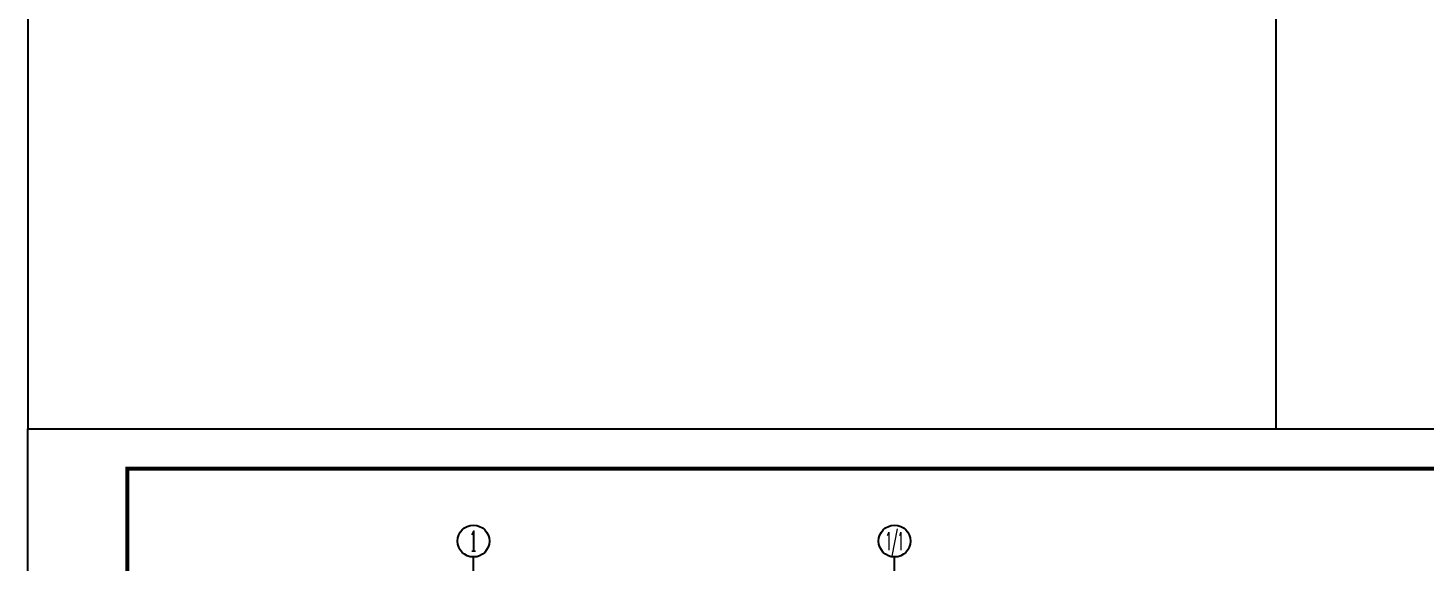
# Model space of a CAD drawing. Extents: x -440213 to 892209, y -122574 to 646408.
# Drawn here: x -16809 to 777, y 197295 to 204023 of the extents above; entities that cross this region are included whole.
import ezdxf
from ezdxf.enums import TextEntityAlignment as Align

# ---------------------------------------------------------------- set-up
doc = ezdxf.new("R2010")
doc.units = 0
doc.header["$LTSCALE"] = 1000
doc.header["$MEASUREMENT"] = 0
for name, color, linetype in [('0-建筑立面', 255, 'Continuous'), ('AXIS', 171, 'Continuous'), ('AXIS_TEXT', 7, 'Continuous'), ('TK', 4, 'Continuous')]:
    doc.layers.add(name, color=color, linetype=linetype)
doc.styles.add('_TCH_AXIS', font='COMPLEX', dxfattribs={"bigfont": 'GBCBIG'})
doc.styles.add('COMPLEX', font='COMPLEX')

# ---------------------------------------------------------------- blocks, each defined once
blk = doc.blocks.new('GeYuanFrame_33735263', base_point=(20.09, 4.53))
at = {"layer": 'TK'}
blk.add_lwpolyline([(20.09, 4.53), (20.09, 598.53), (861.09, 598.53), (861.09, 4.53)], close=True, dxfattribs=at)
at = {"layer": 'TK', "const_width": 1}
blk.add_lwpolyline([(45.09, 588.53), (851.09, 588.53), (851.09, 14.53), (45.09, 14.53)], close=True, dxfattribs=at)
blk = doc.blocks.new('_AXISO')
blk.add_circle((0, 0), 0.5)
at = {"layer": 'AXIS_TEXT', "style": 'COMPLEX', "width": 1.041667}
blk.add_attdef('A', text='', height=0.56, dxfattribs=at).set_placement((-0.25, -0.28), (0.25, -0.28), align=Align.FIT)

msp = doc.modelspace()

# ---------------------------------------------------------------- linework, layer by layer
msp.add_lwpolyline([(-16808.6, 198973.5), (-1095.3, 198973.5), (-1095.3, 210095.1), (-16808.6, 210095.1)], close=True)
at = {"layer": 'AXIS'}
for p, q in [((-11200.7, 195359.5), (-11200.7, 197359.5)), ((-5900.7, 195359.5), (-5900.7, 197359.5))]:
    msp.add_line(p, q, dxfattribs=at)

# ---------------------------------------------------------------- block references
at = {"layer": '0-建筑立面', "xscale": 50, "yscale": 50, "zscale": 50}
msp.add_blockref('GeYuanFrame_33735263', (-16808.6, 169273.5), dxfattribs=at)
at = {"layer": 'AXIS'}
ref = msp.add_blockref('_AXISO', (-11200.7, 197559.5), dxfattribs=dict(at, xscale=400, yscale=400, zscale=400))
ref.add_attrib('A', '1', dxfattribs={"layer": 'AXIS_TEXT', "height": 257.4, "style": '_TCH_AXIS'}).set_placement((-11255.9, 197430.8), (-11145.6, 197430.8), align=Align.FIT)
ref = msp.add_blockref('_AXISO', (-5900.7, 197559.5), dxfattribs=dict(at, xscale=400, yscale=400, zscale=400))
ref.add_attrib('A', '1/1', dxfattribs={"layer": 'AXIS_TEXT', "height": 226.27, "style": '_TCH_AXIS', "width": 0.456522}).set_placement((-6013.9, 197446.3), (-5787.6, 197446.3), align=Align.FIT)

doc.saveas('drawing.dxf')
